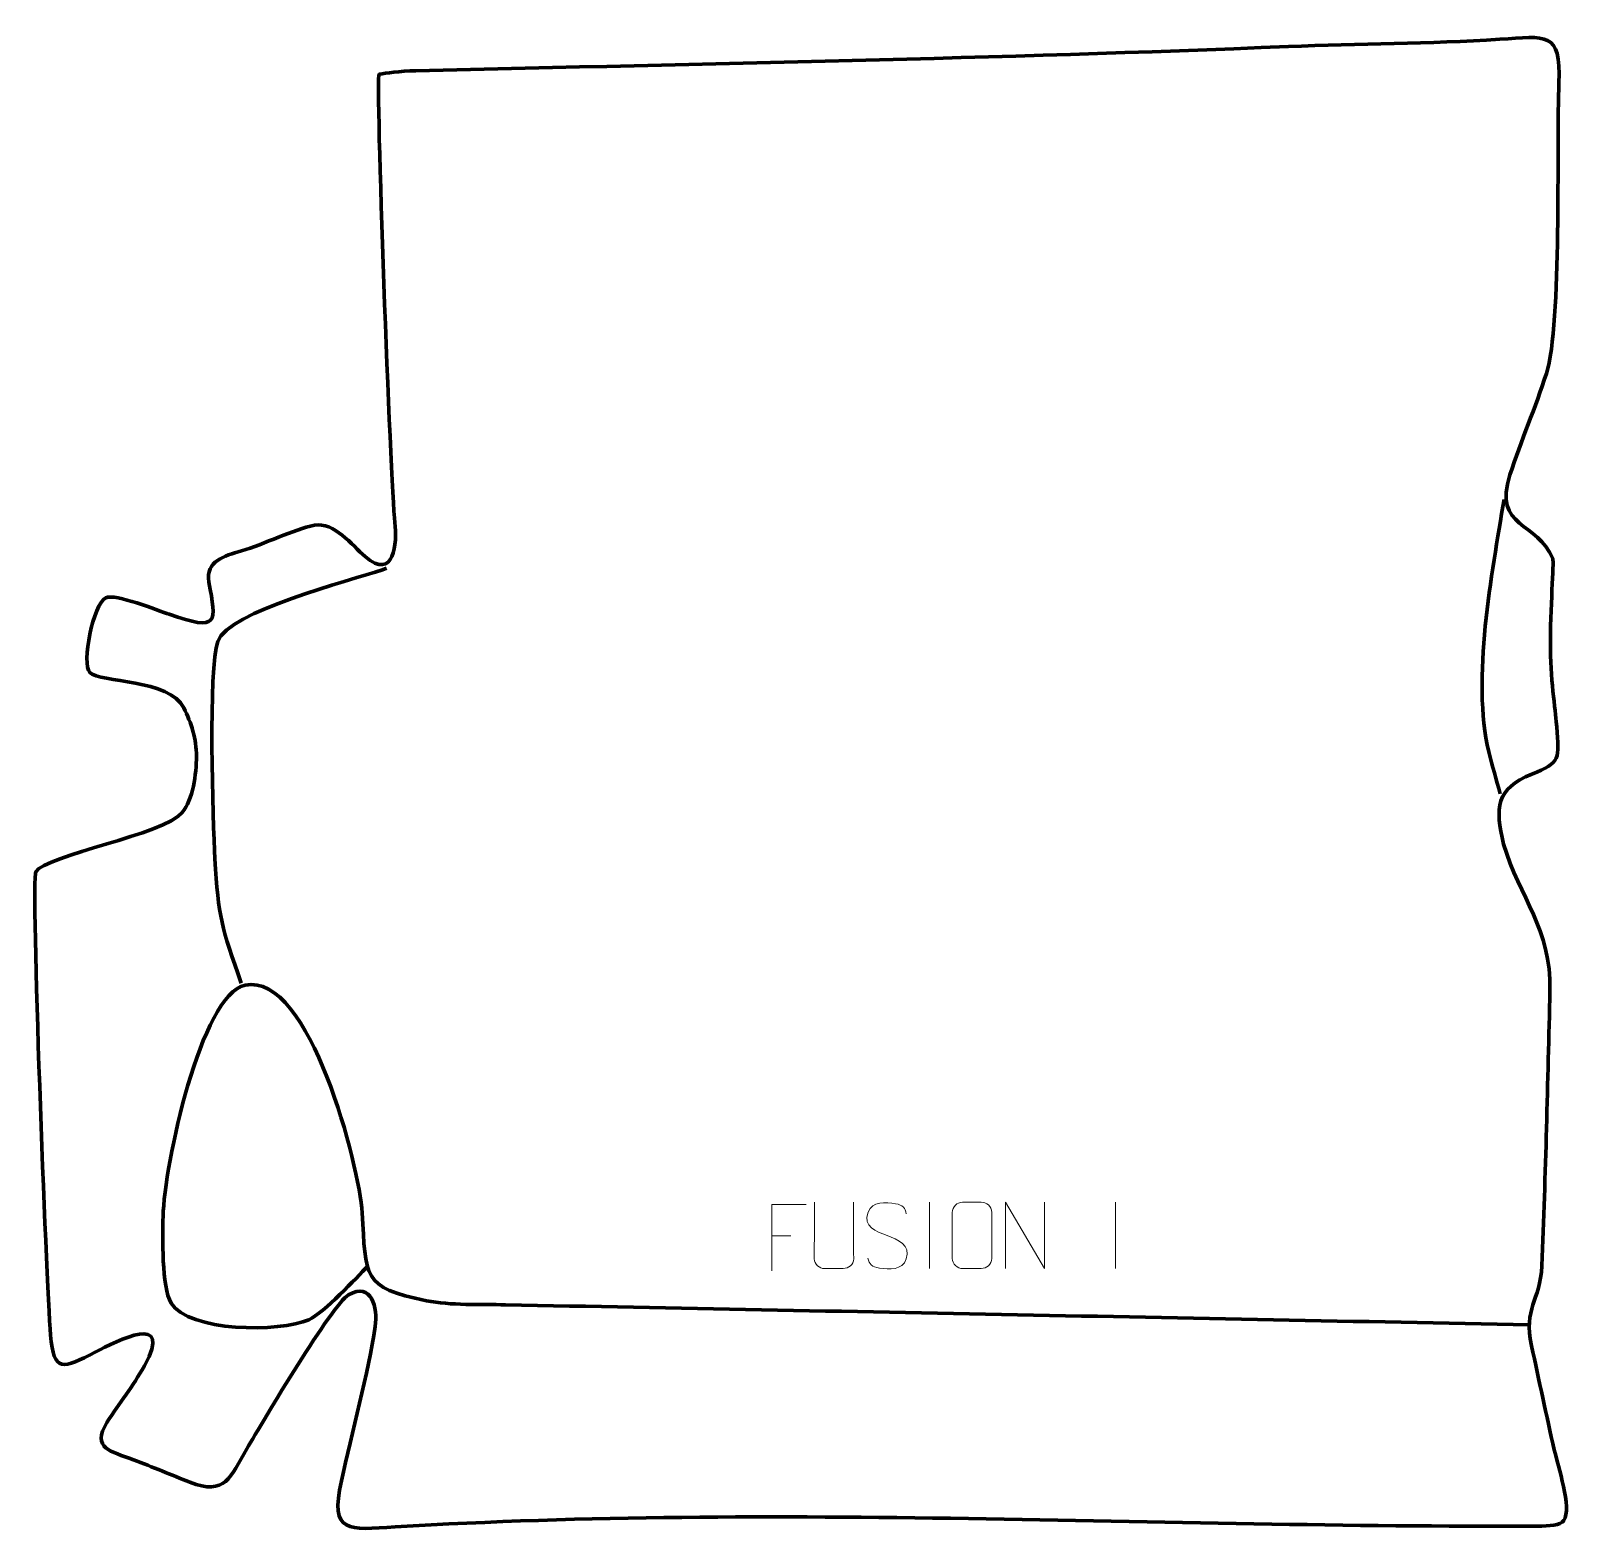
# Model space of a CAD drawing. Header units: millimetres. Extents: x -531 to 49, y -32 to 534.
import ezdxf

# ---------------------------------------------------------------- set-up
doc = ezdxf.new("R2010")
doc.units = ezdxf.units.MM
doc.header["$MEASUREMENT"] = 0
doc.layers.add('layer 2', color=7, linetype='Continuous')
doc.layers.add('layer 3', color=7, linetype='Continuous')

msp = doc.modelspace()

# ---------------------------------------------------------------- linework, layer by layer
at = {"layer": 'layer 2', "color": 142, "lineweight": 158}
for points, knots in [([(23.5867, 357.2724), (19.0828, 329.4743), (11.2265, 289.4891), (17.8875, 262.2457), (17.8875, 262.2457), (19.175, 256.98), (20.7473, 251.7333), (22.1312, 246.4782)], [0, 0, 0, 0, 0.33333333, 0.33333333, 0.33333333, 0.33333333, 1, 1, 1, 1]), ([(-452.1, 175.1627), (-459.3747, 195.8111), (-460.8426, 200.0194), (-462.0516, 222.0131), (-462.0516, 222.0131), (-462.8084, 235.782), (-464.587, 293.7626), (-461.0058, 303.8399), (-461.0058, 303.8399), (-456.9432, 315.2719), (-411.4241, 326.567), (-398.9283, 330.8715), (-398.9283, 330.8715), (-398.9283, 330.8715), (-397.3663, 331.4096), (-397.3663, 331.4096)], [0, 0, 0, 0, 0.2, 0.2, 0.2, 0.2, 0.4, 0.4, 0.4, 0.4, 0.6, 0.6, 0.6, 0.6, 1, 1, 1, 1]), ([(33.0992, 46.4385), (-95.4479, 48.952), (-223.995, 51.4652), (-352.5421, 53.9788), (-352.5421, 53.9788), (-361.9627, 54.163), (-373.2587, 53.7126), (-382.3502, 55.4874), (-382.3502, 55.4874), (-406.8019, 60.4325), (-405.1197, 64.573), (-406.5764, 88.6642), (-406.5764, 88.6642), (-407.6083, 105.729), (-426.2853, 179.4545), (-450.6876, 174.3487), (-450.6876, 174.3487), (-467.3285, 170.8668), (-481.1493, 106.4502), (-481.5931, 87.2698), (-481.5931, 87.2698), (-481.7096, 79.8725), (-482.1972, 60.6216), (-478.5719, 54.6281), (-478.5719, 54.6281), (-471.9909, 43.748), (-437.6745, 43.4542), (-426.6647, 48.362), (-426.6647, 48.362), (-420.9485, 50.9101), (-408.5304, 64.3227), (-404.5899, 68.4245)], [0, 0, 0, 0, 0.11111111, 0.11111111, 0.11111111, 0.11111111, 0.22222222, 0.22222222, 0.22222222, 0.22222222, 0.33333333, 0.33333333, 0.33333333, 0.33333333, 0.44444444, 0.44444444, 0.44444444, 0.44444444, 0.55555556, 0.55555556, 0.55555556, 0.55555556, 0.66666667, 0.66666667, 0.66666667, 0.66666667, 0.77777778, 0.77777778, 0.77777778, 0.77777778, 1, 1, 1, 1])]:
    msp.add_open_spline(points, degree=3, knots=knots, dxfattribs=at)
at = {"layer": 'layer 3', "color": 242, "lineweight": 158}
msp.add_open_spline([(-57.6211, 527.929), (-167.1447, 523.4407), (-276.7205, 521.4118), (-386.2962, 518.8311), (-386.2962, 518.8311), (-392.748, 518.6792), (-397.4652, 517.9796), (-400.1692, 517.5143), (-400.1692, 517.5143), (-401.6842, 517.2536), (-395.8901, 363.3762), (-394.2339, 348.6497), (-394.2339, 348.6497), (-393.3711, 340.9776), (-394.4077, 326.4108), (-405.4596, 335.8561), (-405.4596, 335.8561), (-410.4327, 340.1062), (-417.2078, 349.0771), (-424.5707, 347.602), (-424.5707, 347.602), (-432.2517, 346.0632), (-443.6454, 340.4525), (-452.0687, 337.9194), (-452.0687, 337.9194), (-458.5041, 336.08), (-465.5765, 334.2382), (-464.322, 326.2312), (-464.322, 326.2312), (-461.5056, 310.7387), (-460.4045, 307.5349), (-479.2641, 314.0578), (-479.2641, 314.0578), (-483.3728, 315.4789), (-499.7404, 321.974), (-503.143, 320.3096), (-503.143, 320.3096), (-507.9346, 317.9658), (-512.357, 295.4459), (-509.2056, 292.1358), (-509.2056, 292.1358), (-505.5341, 288.2796), (-479.0658, 289.7831), (-473.7308, 278.8274), (-473.7308, 278.8274), (-470.981, 273.1808), (-469.0017, 266.9579), (-468.9974, 260.6335), (-468.9974, 260.6335), (-468.9928, 253.8308), (-470.3559, 244.2848), (-474.3317, 239.3903), (-474.3317, 239.3903), (-481.0521, 231.1168), (-525.9118, 223.2256), (-529.502, 217.1026), (-529.502, 217.1026), (-531.4017, 213.8627), (-525.6294, 63.3912), (-523.947, 42.5686), (-523.947, 42.5686), (-522.7905, 28.255), (-519.331, 29.8416), (-507.1291, 36.1532), (-507.1291, 36.1532), (-498.7185, 40.5037), (-477.4017, 51.426), (-488.5929, 31.0024), (-488.5929, 31.0024), (-493.087, 23.0047), (-497.9207, 17.097), (-502.749, 9.6833), (-502.749, 9.6833), (-508.6068, -0.2369), (-501.2614, -1.1886), (-492.7529, -4.3901), (-492.7529, -4.3901), (-485.4367, -7.143), (-478.6076, -10.1127), (-471.4547, -12.8862), (-471.4547, -12.8862), (-458.13, -18.0526), (-456.3158, -11.0314), (-450.0126, -0.2837), (-450.0126, -0.2837), (-443.7676, 10.3644), (-417.8876, 54.1325), (-411.6996, 57.6888), (-411.6996, 57.6888), (-402.9502, 62.7173), (-400.6818, 52.8579), (-401.6888, 45.8124), (-401.6888, 45.8124), (-404.208, 28.188), (-410.5002, 5.6889), (-414.4179, -12.3272), (-414.4179, -12.3272), (-418.7915, -32.4389), (-411.7874, -30.7711), (-394.091, -29.7082), (-394.091, -29.7082), (-250.3168, -21.073), (-105.5576, -30.0794), (36.1473, -29.3957), (36.1473, -29.3957), (40.6622, -29.3739), (44.8072, -29.1834), (46.1203, -27.2558), (46.1203, -27.2558), (49.2692, -22.6336), (43.8619, -6.6868), (42.5044, -0.6951), (42.5044, -0.6951), (39.5668, 12.3283), (36.8031, 25.4613), (33.9553, 38.5173), (33.9553, 38.5173), (30.8032, 52.9686), (37.2305, 55.1667), (37.829, 68.6895), (37.829, 68.6895), (39.3056, 103.0862), (40.0491, 137.9437), (40.9097, 172.39), (40.9097, 172.39), (41.4888, 195.5663), (29.5036, 207.15), (23.4398, 227.4987), (23.4398, 227.4987), (20.1704, 241.1204), (20.5492, 248.4783), (34.0202, 253.809), (34.0202, 253.809), (45.0754, 258.1836), (44.3405, 259.7737), (43.4795, 271.6398), (43.4795, 271.6398), (43.1473, 276.2193), (41.2616, 288.0829), (41.102, 300.7191), (41.102, 300.7191), (40.9007, 316.6471), (42.5199, 333.5246), (41.9238, 335.0312), (41.9238, 335.0312), (36.3612, 349.09), (19.3144, 346.2866), (25.8386, 366.6264), (25.8386, 366.6264), (29.944, 379.4253), (35.528, 392.116), (39.552, 404.7622), (39.552, 404.7622), (45.52, 423.5183), (43.2825, 490.5809), (44.3054, 514.2991), (44.3054, 514.2991), (45.1489, 533.8566), (39.4132, 531.7372), (21.9808, 530.66), (21.9808, 530.66), (-4.4981, 529.0238), (-31.1136, 529.0153), (-57.6211, 527.929)], degree=3, knots=[0, 0, 0, 0, 0.02380952, 0.02380952, 0.02380952, 0.02380952, 0.04761905, 0.04761905, 0.04761905, 0.04761905, 0.07142857, 0.07142857, 0.07142857, 0.07142857, 0.0952381, 0.0952381, 0.0952381, 0.0952381, 0.11904762, 0.11904762, 0.11904762, 0.11904762, 0.14285714, 0.14285714, 0.14285714, 0.14285714, 0.16666667, 0.16666667, 0.16666667, 0.16666667, 0.19047619, 0.19047619, 0.19047619, 0.19047619, 0.21428571, 0.21428571, 0.21428571, 0.21428571, 0.23809524, 0.23809524, 0.23809524, 0.23809524, 0.26190476, 0.26190476, 0.26190476, 0.26190476, 0.28571429, 0.28571429, 0.28571429, 0.28571429, 0.30952381, 0.30952381, 0.30952381, 0.30952381, 0.33333333, 0.33333333, 0.33333333, 0.33333333, 0.35714286, 0.35714286, 0.35714286, 0.35714286, 0.38095238, 0.38095238, 0.38095238, 0.38095238, 0.4047619, 0.4047619, 0.4047619, 0.4047619, 0.42857143, 0.42857143, 0.42857143, 0.42857143, 0.45238095, 0.45238095, 0.45238095, 0.45238095, 0.47619048, 0.47619048, 0.47619048, 0.47619048, 0.5, 0.5, 0.5, 0.5, 0.52380952, 0.52380952, 0.52380952, 0.52380952, 0.54761905, 0.54761905, 0.54761905, 0.54761905, 0.57142857, 0.57142857, 0.57142857, 0.57142857, 0.5952381, 0.5952381, 0.5952381, 0.5952381, 0.61904762, 0.61904762, 0.61904762, 0.61904762, 0.64285714, 0.64285714, 0.64285714, 0.64285714, 0.66666667, 0.66666667, 0.66666667, 0.66666667, 0.69047619, 0.69047619, 0.69047619, 0.69047619, 0.71428571, 0.71428571, 0.71428571, 0.71428571, 0.73809524, 0.73809524, 0.73809524, 0.73809524, 0.76190476, 0.76190476, 0.76190476, 0.76190476, 0.78571429, 0.78571429, 0.78571429, 0.78571429, 0.80952381, 0.80952381, 0.80952381, 0.80952381, 0.83333333, 0.83333333, 0.83333333, 0.83333333, 0.85714286, 0.85714286, 0.85714286, 0.85714286, 0.88095238, 0.88095238, 0.88095238, 0.88095238, 0.9047619, 0.9047619, 0.9047619, 0.9047619, 0.92857143, 0.92857143, 0.92857143, 0.92857143, 0.95238095, 0.95238095, 0.95238095, 0.95238095, 1, 1, 1, 1], dxfattribs=at)
at = {"layer": 'layer 3', "color": 250, "lineweight": 9}
for points, knots in [([(-208.8354, 80.1123), (-213.0837, 81.5827), (-217.9918, 83.3785), (-215.9867, 88.8988), (-215.9867, 88.8988), (-214.4832, 93.0387), (-209.2696, 92.6502), (-205.666, 92.0491), (-205.666, 92.0491), (-202.8054, 91.5719), (-201.9407, 90.3587), (-201.6301, 88.2746)], [0, 0, 0, 0, 0.25, 0.25, 0.25, 0.25, 0.5, 0.5, 0.5, 0.5, 1, 1, 1, 1]), ([(-239.3554, 91.7605), (-239.3554, 91.7605), (-252.2294, 91.7605), (-252.2294, 91.7605), (-252.2294, 91.7605), (-252.2294, 91.7605), (-252.2294, 66.8069), (-252.2294, 66.8069)], [0, 0, 0, 0, 0.33333333, 0.33333333, 0.33333333, 0.33333333, 1, 1, 1, 1]), ([(-221.5082, 92.5933), (-221.5086, 87.0538), (-221.4128, 76.852), (-221.4124, 71.3116), (-221.4124, 71.3116), (-221.5522, 69.0721), (-223.2294, 67.6459), (-225.3771, 67.6354), (-225.3771, 67.6354), (-227.709, 67.6358), (-230.0409, 67.6358), (-232.3724, 67.6354), (-232.3724, 67.6354), (-234.2974, 67.5339), (-236.2695, 69.3504), (-236.2583, 71.2949), (-236.2583, 71.2949), (-236.258, 76.8568), (-236.1626, 87.0322), (-236.163, 92.5933)], [0, 0, 0, 0, 0.16666667, 0.16666667, 0.16666667, 0.16666667, 0.33333333, 0.33333333, 0.33333333, 0.33333333, 0.5, 0.5, 0.5, 0.5, 0.66666667, 0.66666667, 0.66666667, 0.66666667, 1, 1, 1, 1]), ([(-180.355, 92.5887), (-178.0293, 92.5887), (-175.7032, 92.5887), (-173.3771, 92.5887), (-173.3771, 92.5887), (-171.4305, 92.6243), (-169.4391, 91.1327), (-169.4124, 88.6951), (-169.4124, 88.6951), (-169.4128, 82.9482), (-169.4128, 77.2009), (-169.4124, 71.4532), (-169.4124, 71.4532), (-169.5522, 69.1298), (-171.2294, 67.6502), (-173.3771, 67.6394), (-173.3771, 67.6394), (-175.709, 67.6398), (-178.0409, 67.6398), (-180.3724, 67.6394), (-180.3724, 67.6394), (-182.2974, 67.534), (-184.2695, 69.4185), (-184.2583, 71.4358), (-184.2583, 71.4358), (-184.258, 77.2059), (-184.258, 82.9756), (-184.2583, 88.7449), (-184.2583, 88.7449), (-184.2541, 90.883), (-182.5074, 92.6022), (-180.355, 92.5887)], [0, 0, 0, 0, 0.11111111, 0.11111111, 0.11111111, 0.11111111, 0.22222222, 0.22222222, 0.22222222, 0.22222222, 0.33333333, 0.33333333, 0.33333333, 0.33333333, 0.44444444, 0.44444444, 0.44444444, 0.44444444, 0.55555556, 0.55555556, 0.55555556, 0.55555556, 0.66666667, 0.66666667, 0.66666667, 0.66666667, 0.77777778, 0.77777778, 0.77777778, 0.77777778, 1, 1, 1, 1]), ([(-164.1628, 67.6355), (-164.1628, 67.6355), (-164.1628, 92.589), (-164.1628, 92.589), (-164.1628, 92.589), (-164.1628, 92.589), (-149.508, 67.6355), (-149.508, 67.6355), (-149.508, 67.6355), (-149.508, 67.6355), (-149.508, 92.589), (-149.508, 92.589)], [0, 0, 0, 0, 0.25, 0.25, 0.25, 0.25, 0.5, 0.5, 0.5, 0.5, 1, 1, 1, 1]), ([(-208.8354, 80.1122), (-204.8168, 78.4655), (-199.7873, 76.5772), (-201.6213, 71.2169), (-201.6213, 71.2169), (-203.0811, 66.9505), (-207.9919, 67.2072), (-211.718, 67.7619), (-211.718, 67.7619), (-214.468, 68.1717), (-215.6889, 69.3852), (-216.0669, 71.4974)], [0, 0, 0, 0, 0.25, 0.25, 0.25, 0.25, 0.5, 0.5, 0.5, 0.5, 1, 1, 1, 1])]:
    msp.add_open_spline(points, degree=3, knots=knots, dxfattribs=at)
for points in [[(-192.8354, 92.5993), (-192.8354, 92.5993), (-192.8354, 67.6252), (-192.8354, 67.6252)], [(-122.8354, 92.5993), (-122.8354, 92.5993), (-122.8354, 67.6252), (-122.8354, 67.6252)], [(-252.2294, 79.8808), (-252.2294, 79.8808), (-245.0613, 79.8808), (-245.0613, 79.8808)]]:
    msp.add_open_spline(points, degree=3, dxfattribs=at)

doc.saveas('drawing.dxf')
